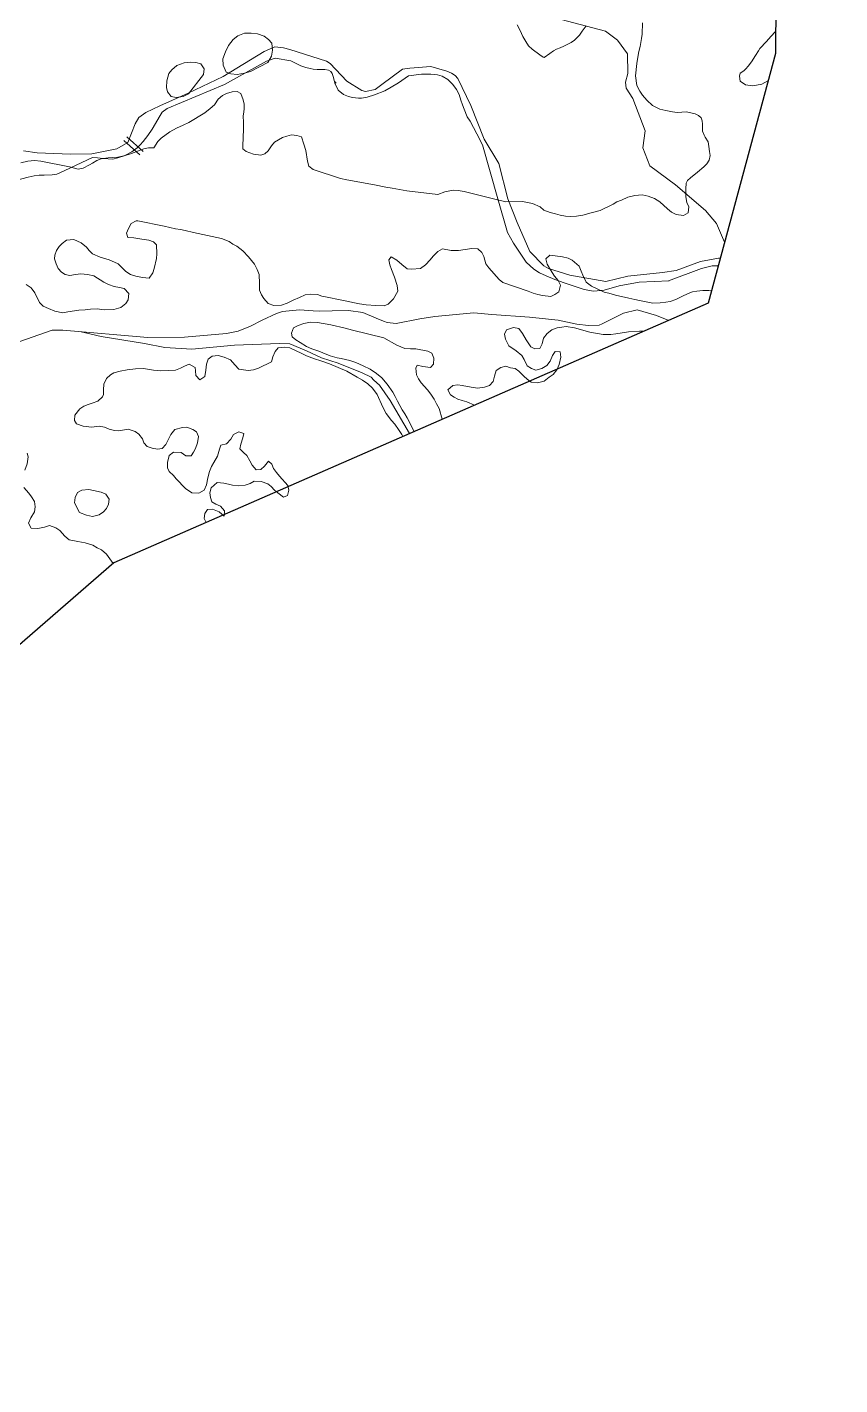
# Model space of a CAD drawing. Header units: metres. Extents: x 4652992 to 4879070, y 2074171 to 2309877.
# Drawn here: x 4654521.1 to 4654614.6, y 2308099.7 to 2308256 of the extents above; entities that cross this region are included whole.
import ezdxf

# ---------------------------------------------------------------- set-up
doc = ezdxf.new("R2010")
doc.units = ezdxf.units.M
doc.header["$MEASUREMENT"] = 0
doc.linetypes.add('DGN Style 3', pattern=[92.779933, 66.271381, -26.508552])
for name, color, linetype, lineweight in [('Level 2', 6, 'Continuous', 0), ('Level 20', 30, 'DGN Style 3', 0), ('Level 29', 30, 'Continuous', 0), ('Level 40', 1, 'Continuous', 0)]:
    doc.layers.add(name, color=color, linetype=linetype, lineweight=lineweight)
doc.layers.add('Limite', color=38, linetype='Continuous', lineweight=0, plot=False)

msp = doc.modelspace()

# ---------------------------------------------------------------- linework, layer by layer
at = {"layer": 'Level 2'}
msp.add_line((4654556.656076, 2308249.566018, 1338.03), (4654556.541768, 2308249.732301, 1338.026922), dxfattribs=at)
for points in [[(4654569.418202, 2308250.957303, 1338.108711), (4654567.560585, 2308251.511873, 1338.078711), (4654565.143309, 2308251.311036, 1338.081637), (4654564.291649, 2308251.183575, 1338.081637), (4654561.925897, 2308249.410529, 1338.027729), (4654561.156858, 2308248.83486, 1338.027729), (4654560.034851, 2308248.627361, 1337.969522), (4654559.620096, 2308248.745884, 1337.969522), (4654557.907091, 2308249.801031, 1337.702841), (4654555.983612, 2308251.833486, 1337.590211), (4654555.543576, 2308252.111189, 1337.590211), (4654552.187059, 2308253.194109, 1337.308372), (4654551.347841, 2308253.456284, 1337.308372), (4654550.594597, 2308253.654118, 1337.308372), (4654549.622591, 2308253.744409, 1337.308372), (4654548.372234, 2308253.234732, 1337.238007), (4654543.664489, 2308250.348819, 1337.092131), (4654539.618092, 2308248.410019, 1336.978405), (4654536.391462, 2308246.961591, 1336.931564), (4654534.750318, 2308246.189798, 1336.878711), (4654533.940295, 2308245.638183, 1336.878711), (4654533.548578, 2308244.882687, 1336.878711), (4654532.697215, 2308242.749159, 1336.858711), (4654531.424004, 2308242.019563, 1336.794751), (4654528.553181, 2308241.452105, 1336.723076), (4654526.078888, 2308241.411041, 1336.639783), (4654522.273514, 2308241.570165, 1336.416086), (4654520.669521, 2308241.778793, 1336.416086)], [(4654594.99417, 2308226.816178, 1339.168711), (4654591.53734, 2308226.662868, 1339.168711), (4654589.23861, 2308226.249132, 1339.168711), (4654587.517971, 2308225.751546, 1339.168711), (4654586.288486, 2308225.634717, 1339.168711), (4654585.222129, 2308225.821878, 1339.168711), (4654582.906529, 2308226.581096, 1338.928711), (4654581.828942, 2308226.955273, 1338.928711), (4654580.843923, 2308227.39449, 1338.928711), (4654580.058236, 2308227.722291, 1338.928711), (4654579.427041, 2308228.14819, 1338.888711), (4654578.548708, 2308228.9495, 1338.848711), (4654577.076237, 2308231.145919, 1338.748711), (4654576.404554, 2308232.372796, 1338.728711), (4654575.280375, 2308236.249597, 1338.508711), (4654573.525776, 2308242.475463, 1338.298711), (4654572.875648, 2308243.728553, 1338.198711), (4654572.077748, 2308245.182163, 1338.148711), (4654571.766542, 2308245.717302, 1338.148711), (4654571.397164, 2308246.572483, 1338.148711), (4654571.220811, 2308247.086783, 1338.128711), (4654571.014228, 2308247.638252, 1338.118711), (4654570.822853, 2308248.255743, 1338.108711), (4654570.535943, 2308248.862676, 1338.108711), (4654570.10637, 2308249.42286, 1338.108711), (4654569.505593, 2308249.980803, 1338.108711), (4654568.865949, 2308250.370023, 1338.088711), (4654568.350833, 2308250.525175, 1338.088711), (4654567.560529, 2308250.630847, 1338.088711), (4654566.505402, 2308250.630992, 1338.088711), (4654564.992279, 2308250.428004, 1338.068711), (4654563.837717, 2308249.626004, 1338.048711), (4654562.999312, 2308249.118694, 1338.028711), (4654562.261924, 2308248.713104, 1338.008711), (4654561.08787, 2308248.230654, 1337.978711), (4654560.222162, 2308247.975308, 1337.968711), (4654559.591047, 2308247.862658, 1337.948711), (4654559.233843, 2308247.861305, 1337.938711), (4654558.564234, 2308247.918359, 1337.778711), (4654558.071951, 2308248.037906, 1337.718711), (4654557.51117, 2308248.264267, 1337.718711), (4654556.898563, 2308248.770859, 1337.718711), (4654556.513977, 2308249.560018, 1337.688711), (4654556.350916, 2308250.233065, 1337.678711), (4654556.203104, 2308250.70286, 1337.638711), (4654556.066109, 2308250.916486, 1337.608711), (4654555.786451, 2308251.083364, 1337.588711), (4654555.368785, 2308251.15635, 1337.548711), (4654554.947328, 2308251.145512, 1337.518711), (4654554.484862, 2308251.158738, 1337.508711), (4654554.01098, 2308251.189765, 1337.488711), (4654553.68378, 2308251.251303, 1337.448711), (4654553.184099, 2308251.372416, 1337.398711), (4654552.605142, 2308251.587236, 1337.358711), (4654552.136516, 2308251.809484, 1337.318711), (4654551.437277, 2308252.142074, 1337.298711), (4654549.653956, 2308252.450163, 1337.268711), (4654548.635446, 2308252.104054, 1337.268711), (4654543.803856, 2308249.418179, 1337.088711), (4654537.206336, 2308246.644353, 1336.908711), (4654536.653259, 2308246.230538, 1336.878711), (4654536.414049, 2308245.865713, 1336.878711), (4654535.489355, 2308244.276517, 1336.858711), (4654535.010935, 2308243.546866, 1336.858711), (4654534.466984, 2308242.869547, 1336.858711), (4654534.112374, 2308242.475286, 1336.858711), (4654533.747399, 2308242.137071, 1336.858711), (4654533.166007, 2308241.667701, 1336.858711), (4654532.34788, 2308241.248421, 1336.808711), (4654532.077348, 2308241.151796, 1336.808711), (4654531.545147, 2308241.064376, 1336.788711), (4654530.945726, 2308241.021953, 1336.758711), (4654530.425354, 2308240.985884, 1336.748711), (4654529.637831, 2308240.867862, 1336.728711), (4654529.141156, 2308240.665219, 1336.728711), (4654528.615116, 2308240.368777, 1336.718711), (4654528.286265, 2308240.153705, 1336.708711), (4654527.548239, 2308239.779023, 1336.688711), (4654526.959183, 2308239.680554, 1336.678711), (4654525.983703, 2308239.925419, 1336.668711), (4654522.658641, 2308240.613574, 1336.418711), (4654521.946973, 2308240.656448, 1336.388711), (4654521.193472, 2308240.585079, 1336.348711), (4654520.38905, 2308240.393699, 1336.338711)], [(4654600.876304, 2308229.442299, 1339.318711), (4654600.663138, 2308229.415133, 1339.318711), (4654598.608328, 2308229.040256, 1339.318711), (4654595.798614, 2308228.008069, 1339.239953), (4654594.217463, 2308227.755567, 1339.168711), (4654590.22589, 2308227.361156, 1339.168711), (4654587.708087, 2308226.729471, 1339.168711), (4654583.54823, 2308227.471391, 1339.001363), (4654581.120562, 2308228.238314, 1338.928711), (4654580.57129, 2308228.546821, 1338.928711), (4654578.960614, 2308230.202992, 1338.83961), (4654577.493052, 2308233.532861, 1338.741507), (4654576.433235, 2308236.255785, 1338.54288), (4654575.386841, 2308240.342301, 1338.39945), (4654573.692714, 2308243.120087, 1338.295676), (4654572.184241, 2308247.016336, 1338.148711), (4654570.679769, 2308250.105814, 1338.108711), (4654570.356199, 2308250.451173, 1338.108711), (4654569.949132, 2308250.737283, 1338.108711), (4654569.418202, 2308250.957303, 1338.108711)], [(4654600.636562, 2308228.554235, 1339.318711), (4654599.939347, 2308228.546488, 1339.318711), (4654598.701309, 2308228.223884, 1339.318711), (4654594.921573, 2308226.812958, 1339.168711)]]:
    msp.add_polyline3d(points, dxfattribs=at)
at = {"layer": 'Level 20', "linetype": 'Continuous'}
for points in [[(4654601.367075, 2308231.260235, 1340.262709), (4654600.436856, 2308233.400643, 1341.183158), (4654599.189466, 2308234.898488, 1342.623158), (4654595.721335, 2308237.853397, 1342.983158), (4654592.76636, 2308240.05193, 1343.863158), (4654591.962243, 2308242.134591, 1344.503158), (4654592.246592, 2308244.079441, 1344.903158), (4654590.818932, 2308247.805543, 1344.623158), (4654590.065842, 2308249.013701, 1344.103158), (4654589.968211, 2308249.682141, 1344.063158), (4654590.230911, 2308250.706175, 1344.423158), (4654590.212358, 2308252.961901, 1344.903158), (4654589.044302, 2308254.535497, 1344.863158), (4654587.660709, 2308255.568623, 1344.743158), (4654578.180481, 2308258.068457, 1344.863158)], [(4654519.506843, 2308219.54483, 1344.377201), (4654523.978958, 2308221.14519, 1344.437201), (4654525.193545, 2308221.132726, 1344.417201), (4654535.004359, 2308220.282092, 1344.897201), (4654539.202193, 2308220.310615, 1344.917201), (4654544.046843, 2308220.751029, 1344.837201), (4654545.388566, 2308221.031597, 1344.817201), (4654546.795309, 2308221.603065, 1344.757201), (4654548.136513, 2308222.29497, 1344.717201), (4654549.812764, 2308223.03806, 1344.677201), (4654550.50065, 2308223.288983, 1344.637201), (4654552.440768, 2308223.489042, 1344.597201), (4654554.03147, 2308223.366794, 1344.577201), (4654554.757348, 2308223.305091, 1344.397201), (4654556.203968, 2308223.365537, 1344.097201), (4654558.087107, 2308223.379614, 1343.937201), (4654559.735134, 2308223.169123, 1343.477201), (4654561.267663, 2308222.51084, 1343.097201), (4654562.132833, 2308222.17607, 1343.137201), (4654562.543344, 2308222.013341, 1343.157201), (4654563.58151, 2308221.901007, 1343.077201), (4654566.317317, 2308222.420638, 1343.017201), (4654568.028481, 2308222.699444, 1342.637201), (4654572.50369, 2308223.14162, 1342.397201), (4654574.571809, 2308222.949147, 1342.217201), (4654578.936828, 2308222.622566, 1342.157201), (4654582.216455, 2308222.265972, 1342.037201), (4654584.371504, 2308221.841937, 1341.837201), (4654585.703991, 2308221.667532, 1341.757201), (4654586.931582, 2308221.713248, 1341.637201), (4654587.286134, 2308221.851703, 1341.577201), (4654589.731719, 2308223.072229, 1341.117201), (4654591.315228, 2308223.469342, 1341.077201), (4654593.53924, 2308222.802302, 1341.057201), (4654594.951098, 2308222.257275, 1341.198373)], [(4654551.335209, 2308219.575188, 1345.154182), (4654550.132656, 2308219.595994, 1345), (4654544.95272, 2308219.403999, 1344.88), (4654540.064914, 2308218.953586, 1344.78), (4654536.944605, 2308219.143627, 1344.82), (4654534.60233, 2308219.593003, 1344.86), (4654529.618891, 2308220.388445, 1344.78), (4654527.307333, 2308220.949453, 1344.520619)], [(4654551.335209, 2308219.575188, 1345.154182), (4654553.266086, 2308218.764595, 1345.954182), (4654554.969231, 2308217.964154, 1346.094182), (4654556.912326, 2308217.340853, 1345.854182), (4654559.676453, 2308216.217457, 1345.594182), (4654560.708249, 2308215.733579, 1345.554182), (4654560.991914, 2308215.377582, 1345.447944)], [(4654565.126928, 2308209.226481, 1346.110129), (4654562.874611, 2308213.044609, 1345.949218), (4654561.646713, 2308214.817137, 1345.689218), (4654560.991914, 2308215.377582, 1345.447944)]]:
    msp.add_polyline3d(points, dxfattribs=at)
at = {"layer": 'Level 29'}
for p, q in [((4654532.21532, 2308242.965627, 1337.096999), (4654534.082098, 2308241.329464, 1337.356999)), ((4654534.444412, 2308241.692203, 1337.356999), (4654532.561343, 2308243.393486, 1337.096999))]:
    msp.add_line(p, q, dxfattribs=at)
at = {"layer": 'Level 40', "color": 3}
for points in [[(4654519.621037, 2308238.348456, 1339.700038), (4654521.20638, 2308238.754075, 1339.760038), (4654521.893399, 2308238.902051, 1339.760038), (4654522.501226, 2308238.97416, 1339.820038), (4654523.044732, 2308238.967258, 1339.940038), (4654523.989594, 2308239.01439, 1340.200038), (4654524.504905, 2308239.090631, 1340.300038), (4654525.45751, 2308239.522026, 1340.440038), (4654528.620694, 2308240.9986, 1340.660038), (4654529.2121, 2308240.997003, 1340.780038), (4654529.846573, 2308240.909116, 1340.900038), (4654530.983221, 2308240.838504, 1341.060038), (4654531.529825, 2308240.985307, 1341.080038), (4654533.101844, 2308241.470924, 1341.240038), (4654533.920789, 2308241.791665, 1341.260038), (4654534.543301, 2308241.999592, 1341.260038), (4654535.071748, 2308242.134799, 1341.260038), (4654535.666439, 2308242.147942, 1341.260038), (4654536.152808, 2308242.863182, 1341.260038), (4654536.530614, 2308243.230918, 1341.260038), (4654537.537313, 2308243.975028, 1341.260038), (4654538.301603, 2308244.399945, 1341.260038), (4654539.061059, 2308244.733268, 1341.120038), (4654539.709844, 2308245.059127, 1341.160038), (4654541.563497, 2308246.179798, 1341.220038), (4654542.185635, 2308246.665653, 1341.200038), (4654542.650938, 2308247.076627, 1341.140038), (4654543.079554, 2308247.742337, 1341.080038), (4654543.59604, 2308248.173358, 1341.060038), (4654544.066549, 2308248.397999, 1341.060038), (4654544.697365, 2308248.573298, 1341.160038), (4654545.265595, 2308248.607474, 1341.340038), (4654545.697068, 2308248.377291, 1342.020038), (4654545.975549, 2308247.670078, 1342.180038), (4654546.063792, 2308247.157461, 1342.180038), (4654546.095832, 2308246.672168, 1342.320038), (4654546.03362, 2308246.253117, 1342.620038), (4654545.968124, 2308245.819326, 1343.040038), (4654546.015409, 2308245.052959, 1343.260038), (4654545.990257, 2308244.101246, 1343.320038), (4654545.984436, 2308243.515909, 1343.540038), (4654545.953703, 2308243.028456, 1343.760038), (4654545.916216, 2308242.650484, 1344.100038), (4654545.918699, 2308242.032518, 1344.480038), (4654546.297439, 2308241.705436, 1344.480038), (4654547.163481, 2308241.398775, 1344.460038), (4654547.994574, 2308241.284738, 1344.180038), (4654548.466818, 2308241.447268, 1344.140038), (4654548.856212, 2308241.797117, 1344.000038), (4654549.217224, 2308242.369074, 1343.820038), (4654549.560266, 2308242.790471, 1343.780038), (4654550.484676, 2308243.30501, 1343.680038), (4654550.989948, 2308243.47599, 1343.660038), (4654551.533268, 2308243.608051, 1343.620038), (4654552.144565, 2308243.555938, 1343.560038), (4654552.666818, 2308243.383734, 1343.520038), (4654552.966926, 2308242.563894, 1343.520038), (4654553.190939, 2308241.821893, 1343.520038), (4654553.384219, 2308240.59244, 1343.520038), (4654553.507226, 2308240.026163, 1343.540038), (4654554.031401, 2308239.652884, 1343.540038), (4654557.17979, 2308238.616516, 1343.540038), (4654557.916818, 2308238.429758, 1343.540038), (4654561.092656, 2308237.866102, 1343.540038), (4654562.401385, 2308237.589297, 1343.540038), (4654563.12509, 2308237.482538, 1343.540038), (4654564.785726, 2308237.177611, 1343.440038), (4654568.37934, 2308236.741697, 1343.280038), (4654569.186696, 2308237.080324, 1343.240038), (4654570.142959, 2308237.248534, 1343.240038), (4654570.731081, 2308237.232194, 1343.220038), (4654571.403602, 2308237.105388, 1343.200038), (4654574.76156, 2308236.2408, 1343.200038), (4654576.185981, 2308235.92409, 1343.200038), (4654578.118771, 2308235.932066, 1343.280038), (4654579.282065, 2308235.701458, 1343.340038), (4654580.131688, 2308235.32109, 1343.580038), (4654580.563347, 2308234.951943, 1343.740038), (4654581.310414, 2308234.670445, 1344.480038), (4654581.931751, 2308234.523593, 1344.780038), (4654582.460572, 2308234.380872, 1344.800038), (4654583.058733, 2308234.269793, 1344.700038), (4654583.637003, 2308234.20923, 1344.940038), (4654584.334061, 2308234.262466, 1345.180038), (4654585.074, 2308234.368377, 1345.400038), (4654586.035095, 2308234.62818, 1346.300038), (4654587.065531, 2308234.919625, 1346.320038), (4654588.538093, 2308235.657819, 1346.320038), (4654588.970554, 2308235.921379, 1346.320038), (4654589.497266, 2308236.118697, 1346.360038), (4654590.260007, 2308236.466761, 1346.280038), (4654591.060982, 2308236.636943, 1346.240038), (4654591.890153, 2308236.72398, 1346.200038), (4654592.589133, 2308236.576142, 1346.160038), (4654593.324612, 2308236.312531, 1346.100038), (4654593.934735, 2308235.905638, 1346.040038), (4654594.796505, 2308235.090492, 1346.020038), (4654595.261193, 2308234.729795, 1345.960038), (4654595.819944, 2308234.44182, 1345.920038), (4654596.636165, 2308234.330928, 1346.020038), (4654597.204022, 2308234.643032, 1346.140038), (4654597.250988, 2308235.343155, 1346.640038), (4654597.033917, 2308235.836712, 1346.780038), (4654596.900871, 2308236.497728, 1347.060038), (4654596.931043, 2308237.402072, 1347.320038), (4654596.964873, 2308238.04323, 1347.720038), (4654597.111483, 2308238.351813, 1348.240038), (4654597.449693, 2308238.681616, 1348.460038), (4654598.263244, 2308239.327654, 1348.460038), (4654598.992584, 2308239.945196, 1348.760038), (4654599.334078, 2308240.28974, 1348.940038), (4654599.596193, 2308240.697382, 1349.100038), (4654599.720989, 2308241.257555, 1349.420038), (4654599.652638, 2308241.719657, 1349.640038), (4654599.559375, 2308242.279643, 1349.860038), (4654599.474416, 2308242.807001, 1349.960038), (4654599.144938, 2308243.355204, 1350.180038), (4654599.009168, 2308243.584589, 1350.640038), (4654598.848301, 2308244.050822, 1350.740038), (4654598.843896, 2308244.869862, 1351.080038), (4654598.815327, 2308245.230933, 1351.520038), (4654598.676087, 2308245.58454, 1351.960038), (4654598.391598, 2308245.845379, 1352.460038), (4654597.983301, 2308246.039789, 1352.980038), (4654597.484224, 2308246.176219, 1353.180038), (4654596.996734, 2308246.294762, 1353.200038), (4654596.47312, 2308246.251149, 1353.300038), (4654595.904889, 2308246.216973, 1353.520038), (4654595.400979, 2308246.261809, 1353.560038), (4654594.612767, 2308246.428521, 1353.620038), (4654593.931942, 2308246.587955, 1353.620038), (4654593.088889, 2308246.997807, 1353.620038), (4654592.417356, 2308247.618356, 1353.620038), (4654591.942443, 2308248.212756, 1353.620038), (4654591.637876, 2308248.663074, 1353.620038), (4654591.268615, 2308249.312308, 1353.900038), (4654591.123421, 2308250.408103, 1354.080038), (4654591.260233, 2308251.861024, 1354.260038), (4654591.388127, 2308252.574903, 1354.340038), (4654591.514473, 2308253.211929, 1354.560038), (4654591.645838, 2308253.801585, 1354.920038), (4654591.747645, 2308254.258569, 1355.320038), (4654591.831297, 2308254.703957, 1355.640038), (4654591.886754, 2308255.232488, 1355.660038), (4654591.921385, 2308256.506353, 1355.660038)], [(4654585.429613, 2308256.166003, 1356.280038), (4654584.966233, 2308255.553954, 1356.280038), (4654584.67611, 2308255.090492, 1356.240038), (4654584.118479, 2308254.544686, 1356.000038), (4654583.712478, 2308254.260093, 1355.760038), (4654582.885416, 2308253.833017, 1355.380038), (4654582.454504, 2308253.646309, 1355.200038), (4654582.026876, 2308253.474342, 1354.740038), (4654581.691763, 2308253.298244, 1354.200038), (4654581.279194, 2308252.984169, 1353.680038), (4654580.615723, 2308252.522492, 1353.660038), (4654580.500032, 2308252.562397, 1353.160038), (4654580.129596, 2308252.856851, 1352.920038), (4654579.213544, 2308253.498246, 1352.760038), (4654578.818197, 2308253.890585, 1352.580038), (4654578.490454, 2308254.376677, 1352.200038), (4654578.152673, 2308254.957509, 1352.080038), (4654577.849467, 2308255.623643, 1352.020038), (4654577.519803, 2308256.31081, 1351.920038)], [(4654546.826643, 2308250.902906, 1340.900836), (4654546.119588, 2308250.715279, 1340.880836), (4654545.271819, 2308250.58813, 1340.880836), (4654544.559138, 2308250.647071, 1340.900836), (4654544.004356, 2308250.856601, 1340.920836), (4654543.65658, 2308251.635725, 1340.920836), (4654543.639705, 2308252.375432, 1340.920836), (4654543.947585, 2308253.184374, 1340.900836), (4654544.286347, 2308253.925431, 1340.840836), (4654544.810036, 2308254.596645, 1340.800836), (4654545.360754, 2308255.047428, 1340.760836), (4654546.102545, 2308255.319714, 1340.700836), (4654546.897508, 2308255.350696, 1340.640836), (4654547.629666, 2308255.241621, 1340.600836), (4654548.394112, 2308255.003017, 1340.560836), (4654548.872757, 2308254.59491, 1340.580836), (4654549.271047, 2308254.173151, 1340.600836), (4654549.34828, 2308253.359316, 1340.680836), (4654549.209704, 2308252.683209, 1340.720836), (4654548.79392, 2308251.94313, 1340.780836), (4654546.826643, 2308250.902906, 1340.900836)], [(4654607.248288, 2308255.531754, 1359.814308), (4654606.700291, 2308254.970435, 1359.480038), (4654606.210451, 2308254.379418, 1359.340038), (4654605.45329, 2308253.567093, 1359.280038), (4654605.283504, 2308253.294284, 1358.460038), (4654604.9505, 2308252.778147, 1358.100038), (4654604.460847, 2308252.048167, 1357.940038), (4654604.079944, 2308251.526725, 1357.740038), (4654603.825946, 2308251.225419, 1357.400038), (4654603.60324, 2308250.994674, 1356.940038), (4654603.170779, 2308250.731114, 1356.940038), (4654603.077089, 2308250.380465, 1356.400038), (4654603.155479, 2308249.823624, 1356.320038), (4654603.77719, 2308249.398845, 1356.300038), (4654604.638026, 2308249.278517, 1356.200038), (4654605.660345, 2308249.463627, 1356.140038), (4654606.348726, 2308249.827418, 1356.160038), (4654606.386519, 2308249.85348, 1356.161559)], [(4654539.679796, 2308248.352671, 1341.520836), (4654539.063981, 2308248.023029, 1341.560836), (4654538.270424, 2308247.930405, 1341.600836), (4654537.662836, 2308248.043767, 1341.680836), (4654537.243662, 2308248.577302, 1341.680836), (4654537.143985, 2308249.08917, 1341.680836), (4654537.174656, 2308249.834141, 1341.680836), (4654537.412179, 2308250.673323, 1341.640836), (4654537.743234, 2308251.10929, 1341.640836), (4654538.318689, 2308251.600842, 1341.640836), (4654539.18031, 2308251.924426, 1341.620836), (4654539.941058, 2308252.008664, 1341.620836), (4654540.52917, 2308251.945436, 1341.560836), (4654541.097283, 2308251.794427, 1341.540836), (4654541.480315, 2308251.237876, 1341.520836), (4654541.407356, 2308250.578542, 1341.500836), (4654539.679796, 2308248.352671, 1341.520836)], [(4654599.854274, 2308225.656451, 1343.309069), (4654599.564243, 2308225.718519, 1343.416783), (4654598.855623, 2308225.715797, 1343.576783), (4654598.19254, 2308225.641581, 1343.736783), (4654597.676327, 2308225.535934, 1343.816783), (4654597.176279, 2308225.365079, 1343.896783), (4654596.453756, 2308225.025716, 1343.936783), (4654595.760607, 2308224.680067, 1344.016783), (4654595.12325, 2308224.445975, 1344.136783), (4654594.607037, 2308224.340328, 1344.296783), (4654593.950559, 2308224.295572, 1344.496783), (4654593.10463, 2308224.229612, 1344.616783), (4654591.577191, 2308224.556493, 1344.816783), (4654591.048462, 2308224.669643, 1344.936783), (4654590.343491, 2308224.820511, 1345.056783), (4654588.816052, 2308225.147391, 1345.216783), (4654588.036168, 2308225.376039, 1345.216783), (4654587.507439, 2308225.48919, 1345.216783), (4654586.06586, 2308226.19906, 1345.216783), (4654585.462912, 2308226.66771, 1345.216783), (4654585.056714, 2308227.464745, 1345.176783), (4654584.884813, 2308227.933771, 1345.136783), (4654584.644605, 2308228.510038, 1344.856783), (4654583.839689, 2308229.176281, 1344.736783), (4654583.373357, 2308229.43045, 1344.656783), (4654582.727133, 2308229.568745, 1344.656783), (4654581.862083, 2308229.692122, 1344.656783), (4654581.268002, 2308229.788384, 1344.576783), (4654580.796634, 2308229.333524, 1344.176783), (4654580.971491, 2308228.740369, 1344.176783), (4654581.345359, 2308228.07375, 1344.176783), (4654581.800744, 2308227.358811, 1344.216783), (4654582.207636, 2308226.839496, 1344.256783), (4654582.490427, 2308226.315864, 1344.256783), (4654582.289335, 2308225.55617, 1344.256783), (4654581.821616, 2308225.2549, 1344.256783), (4654581.367106, 2308225.012552, 1344.296783), (4654580.40733, 2308225.125326, 1344.416783), (4654579.878602, 2308225.238477, 1344.416783), (4654579.327104, 2308225.387375, 1344.456783), (4654578.766045, 2308225.630941, 1344.456783), (4654575.84917, 2308226.625658, 1344.456783), (4654575.432026, 2308226.961923, 1344.456783), (4654574.259846, 2308228.324246, 1344.456783), (4654573.898494, 2308228.772068, 1344.456783), (4654573.652374, 2308229.596593, 1344.376783), (4654573.421726, 2308230.078192, 1344.256783), (4654572.995021, 2308230.509125, 1344.096783), (4654572.293005, 2308230.535863, 1344.096783), (4654570.734805, 2308230.313591, 1344.016783), (4654569.902085, 2308230.306553, 1343.936783), (4654568.926144, 2308230.484535, 1343.856783), (4654568.370304, 2308230.202124, 1343.696783), (4654567.843144, 2308229.635707, 1343.776783), (4654567.502481, 2308229.214624, 1343.776783), (4654566.945947, 2308228.654493, 1343.776783), (4654566.386458, 2308228.218491, 1343.816783), (4654565.357681, 2308228.160787, 1343.856783), (4654564.845117, 2308228.208731, 1343.856783), (4654564.212795, 2308228.683667, 1343.936783), (4654563.645826, 2308229.175492, 1343.936783), (4654562.993691, 2308229.562045, 1343.896783), (4654562.731589, 2308229.216772, 1344.296783), (4654562.854302, 2308228.66565, 1344.376783), (4654563.035763, 2308228.101955, 1344.376783), (4654563.399378, 2308227.252285, 1344.456783), (4654563.700596, 2308226.261597, 1344.456783), (4654563.774122, 2308225.628379, 1344.456783), (4654563.269038, 2308224.748496, 1344.856783), (4654562.640547, 2308224.142016, 1344.896783), (4654562.192642, 2308223.929128, 1345.016783), (4654561.219657, 2308223.982981, 1345.176783), (4654560.129177, 2308224.061979, 1345.176783), (4654559.352249, 2308224.166498, 1345.216783), (4654558.794146, 2308224.285934, 1345.496783), (4654557.912931, 2308224.474519, 1345.656783), (4654557.142608, 2308224.608498, 1345.696783), (4654555.644543, 2308224.929092, 1345.896783), (4654555.027692, 2308225.061102, 1345.896783), (4654554.512173, 2308225.233174, 1345.896783), (4654553.663288, 2308225.291343, 1345.896783), (4654553.088327, 2308225.198269, 1345.896783), (4654552.437761, 2308224.905255, 1346.176783), (4654551.721842, 2308224.595353, 1346.296783), (4654551.028693, 2308224.249703, 1346.416783), (4654550.391336, 2308224.015611, 1346.776783), (4654549.493263, 2308223.991684, 1346.856783), (4654548.860248, 2308224.188901, 1346.936783), (4654548.342466, 2308224.762822, 1346.936783), (4654548.069235, 2308225.191785, 1346.936783), (4654547.851796, 2308225.732305, 1346.936783), (4654547.840667, 2308226.506541, 1346.936783), (4654547.794252, 2308227.535322, 1346.856783), (4654547.583418, 2308228.105303, 1346.776783), (4654547.261692, 2308228.729889, 1346.736783), (4654546.929714, 2308229.171425, 1346.736783), (4654546.59113, 2308229.5835, 1346.696783), (4654545.910314, 2308230.254059, 1346.616783), (4654545.232454, 2308230.800489, 1346.536783), (4654544.795496, 2308231.048371, 1346.456783), (4654544.365142, 2308231.325714, 1346.416783), (4654543.458203, 2308231.674175, 1346.296783), (4654540.233687, 2308232.395113, 1345.856783), (4654539.293725, 2308232.59627, 1345.736783), (4654538.735622, 2308232.715707, 1345.576783), (4654538.170915, 2308232.805683, 1345.216783), (4654536.855698, 2308233.118021, 1345.216783), (4654533.852963, 2308233.729748, 1345.216783), (4654533.634138, 2308233.71483, 1344.736783), (4654533.071693, 2308233.402958, 1344.696783), (4654532.763359, 2308232.851459, 1344.616783), (4654532.549751, 2308232.310563, 1344.576783), (4654532.685673, 2308231.818362, 1344.536783), (4654533.381085, 2308231.762163, 1344.576783), (4654534.304882, 2308231.626213, 1344.616783), (4654535.10458, 2308231.485948, 1344.736783), (4654535.649473, 2308231.30759, 1344.816783), (4654536.001266, 2308230.954436, 1344.856783), (4654536.04768, 2308229.925656, 1345.016783), (4654535.987546, 2308229.382789, 1345.056783), (4654535.729968, 2308228.233819, 1345.136783), (4654535.558943, 2308227.745558, 1345.176783), (4654535.142674, 2308227.124536, 1345.176783), (4654534.388515, 2308227.193308, 1345.096783), (4654533.595422, 2308227.363034, 1344.976783), (4654532.985176, 2308227.524504, 1344.936783), (4654532.450536, 2308227.885913, 1344.816783), (4654531.92615, 2308228.430373, 1344.496783), (4654531.574357, 2308228.783526, 1344.176783), (4654531.153564, 2308228.966201, 1343.936783), (4654530.533758, 2308229.22234, 1343.696783), (4654529.900743, 2308229.419557, 1343.336783), (4654529.496114, 2308229.537024, 1343.016783), (4654528.631757, 2308229.93812, 1342.976783), (4654528.250591, 2308230.297559, 1342.736783), (4654527.934777, 2308230.673887, 1342.496783), (4654527.30906, 2308231.178284, 1342.456783), (4654526.474077, 2308231.573094, 1342.376783), (4654525.628147, 2308231.507134, 1342.456783), (4654525.140615, 2308231.117482, 1342.616783), (4654524.783787, 2308230.761606, 1342.776783), (4654524.495266, 2308230.29849, 1342.936783), (4654524.288263, 2308229.787055, 1343.416783), (4654524.254547, 2308229.362032, 1343.776783), (4654524.429403, 2308228.768876, 1344.136783), (4654524.676216, 2308228.22207, 1344.336783), (4654525.044174, 2308227.803709, 1344.416783), (4654525.481132, 2308227.555827, 1344.416783), (4654526.009861, 2308227.442676, 1344.096783), (4654526.650173, 2308227.552639, 1344.096783), (4654527.277277, 2308227.603681, 1344.216783), (4654528.06081, 2308227.528623, 1344.336783), (4654528.765782, 2308227.377755, 1344.416783), (4654529.929788, 2308226.665539, 1344.936783), (4654530.454868, 2308226.398798, 1345.096783), (4654531.110652, 2308226.165834, 1345.096783), (4654531.727502, 2308226.033825, 1345.096783), (4654532.285605, 2308225.914388, 1345.056783), (4654532.803387, 2308225.340467, 1345.056783), (4654532.732999, 2308224.61455, 1345.216783), (4654532.457688, 2308224.210355, 1345.336783), (4654531.891594, 2308223.744893, 1345.456783), (4654531.071389, 2308223.519057, 1345.576783), (4654529.954491, 2308223.480212, 1345.656783), (4654529.148188, 2308223.591016, 1345.736783), (4654528.396985, 2308223.535659, 1345.856783), (4654527.769881, 2308223.484617, 1346.016783), (4654527.054656, 2308223.452434, 1346.096783), (4654525.77403, 2308223.232508, 1346.176783), (4654525.19907, 2308223.139433, 1346.416783), (4654524.288481, 2308223.334304, 1346.696783), (4654523.55118, 2308223.615587, 1346.776783), (4654522.937979, 2308223.901187, 1346.816783), (4654522.540648, 2308224.325834, 1346.856783), (4654521.988274, 2308225.432018, 1346.856783), (4654521.565218, 2308226.016541, 1346.776783), (4654520.971831, 2308226.390523, 1346.696783)], [(4654565.645722, 2308209.453153, 1348.407541), (4654564.83085, 2308211.040771, 1348.260038), (4654564.587299, 2308211.495258, 1348.240038), (4654564.271713, 2308211.964943, 1348.180038), (4654563.743243, 2308212.957295, 1348.100038), (4654563.455073, 2308213.480916, 1348.020038), (4654563.178057, 2308213.987253, 1347.980038), (4654562.54038, 2308214.898135, 1347.920038), (4654561.921303, 2308215.625933, 1347.880038), (4654561.31107, 2308216.127917, 1347.840038), (4654560.56467, 2308216.628767, 1347.780038), (4654559.766689, 2308217.035988, 1347.660038), (4654558.918983, 2308217.42384, 1347.460038), (4654558.243705, 2308217.640947, 1347.460038), (4654557.249617, 2308217.850661, 1347.440038), (4654556.774184, 2308217.950959, 1347.300038), (4654555.980397, 2308218.178137, 1347.100038), (4654555.137341, 2308218.520218, 1347.020038), (4654554.667014, 2308218.709018, 1346.940038), (4654553.865325, 2308218.967723, 1346.700038), (4654553.263937, 2308219.243891, 1346.520038), (4654552.536593, 2308219.695931, 1346.200038), (4654552.020249, 2308220.013879, 1346.040038), (4654551.614512, 2308220.353282, 1346.040038), (4654551.518284, 2308220.791621, 1345.660038), (4654551.758981, 2308221.38283, 1345.740038), (4654552.293411, 2308221.673194, 1345.800038), (4654552.947749, 2308221.893473, 1345.820038), (4654553.725245, 2308222.05791, 1345.860038), (4654554.503683, 2308222.028059, 1345.900038), (4654556.066151, 2308221.728299, 1345.940038), (4654557.719712, 2308221.364533, 1345.820038), (4654558.545565, 2308221.14552, 1345.700038), (4654562.15803, 2308220.234131, 1345.580038), (4654563.657793, 2308219.395193, 1345.600038), (4654564.555225, 2308219.02671, 1345.520038), (4654565.208649, 2308218.978443, 1345.280038), (4654565.82861, 2308218.982025, 1345.100038), (4654567.235852, 2308218.729941, 1345.100038), (4654567.689917, 2308218.469922, 1345.120038), (4654567.910703, 2308217.915727, 1345.220038), (4654567.855443, 2308217.210748, 1345.320038), (4654567.509703, 2308216.820858, 1345.420038), (4654566.649929, 2308216.957447, 1345.480038), (4654565.990456, 2308217.1115, 1345.580038), (4654565.830609, 2308216.742113, 1346.000038), (4654565.898509, 2308215.981292, 1346.300038), (4654566.138807, 2308215.512561, 1346.380038), (4654566.472053, 2308215.054081, 1346.500038), (4654567.171068, 2308214.279559, 1346.660038), (4654567.580999, 2308213.760111, 1346.740038), (4654567.931448, 2308213.178562, 1346.880038), (4654568.234026, 2308212.651903, 1346.940038), (4654568.515692, 2308212.099794, 1346.740038), (4654568.884329, 2308210.868167, 1346.722473)], [(4654572.597844, 2308212.490678, 1345.712336), (4654571.721123, 2308212.884292, 1345.520038), (4654571.18756, 2308213.027391, 1345.520038), (4654570.657333, 2308213.184952, 1345.120038), (4654570.249327, 2308213.407682, 1344.900038), (4654569.836726, 2308213.676884, 1344.700038), (4654569.541314, 2308214.254986, 1344.540038), (4654570.083567, 2308214.747053, 1344.540038), (4654570.685101, 2308214.832256, 1344.540038), (4654571.19154, 2308214.770723, 1344.540038), (4654572.202339, 2308214.572262, 1344.620038), (4654572.927791, 2308214.464442, 1344.740038), (4654573.750417, 2308214.578752, 1344.760038), (4654574.328163, 2308214.759983, 1344.780038), (4654574.722329, 2308215.207513, 1344.780038), (4654574.912902, 2308215.834572, 1344.680038), (4654575.092209, 2308216.479179, 1344.500038), (4654575.633643, 2308216.834918, 1344.460038), (4654576.186781, 2308216.975849, 1344.460038), (4654576.742874, 2308216.797655, 1344.520038), (4654577.257242, 2308216.704113, 1344.540038), (4654577.681108, 2308216.417364, 1344.560038), (4654578.281882, 2308215.835392, 1344.740038), (4654578.641931, 2308215.47113, 1345.040038), (4654579.106264, 2308215.160662, 1345.240038), (4654579.831716, 2308215.052841, 1345.260038), (4654580.59468, 2308215.240428, 1345.240038), (4654581.198672, 2308215.734612, 1345.200038), (4654581.661688, 2308216.015924, 1345.160038), (4654582.061268, 2308216.553311, 1345.000038), (4654582.342782, 2308217.176317, 1344.860038), (4654582.524986, 2308218.032645, 1344.740038), (4654582.447329, 2308218.625393, 1344.640038), (4654581.86455, 2308218.687893, 1344.580038), (4654581.57259, 2308218.218762, 1344.580038), (4654581.299006, 2308217.563747, 1344.600038), (4654580.920699, 2308217.052198, 1344.600038), (4654580.335462, 2308216.705717, 1344.600038), (4654579.670111, 2308216.543001, 1344.580038), (4654579.172421, 2308216.708852, 1344.560038), (4654578.649685, 2308217.031663, 1344.560038), (4654578.307953, 2308217.740889, 1344.540038), (4654578.05093, 2308218.219877, 1344.500038), (4654577.396346, 2308218.767721, 1344.500038), (4654576.534014, 2308219.344305, 1344.500038), (4654576.143885, 2308220.109259, 1344.280038), (4654576.027019, 2308220.664793, 1344.180038), (4654576.263911, 2308221.160729, 1344.160038), (4654577.090692, 2308221.425828, 1344.200038), (4654577.678064, 2308221.316857, 1344.200038), (4654578.132829, 2308220.765743, 1344.220038), (4654578.522958, 2308220.000789, 1344.260038), (4654579.088297, 2308219.198806, 1344.320038), (4654579.554707, 2308218.963732, 1344.320038), (4654580.120369, 2308219.026183, 1344.320038), (4654580.378533, 2308219.547957, 1344.280038), (4654580.54324, 2308220.195649, 1344.280038), (4654580.964091, 2308220.758873, 1344.300038), (4654581.489666, 2308221.178631, 1344.300038), (4654582.124557, 2308221.408451, 1344.280038), (4654582.649752, 2308221.494622, 1344.280038), (4654583.150338, 2308221.540492, 1344.280038), (4654584.083539, 2308221.403932, 1344.260038), (4654585.867368, 2308220.905596, 1344.260038), (4654587.413807, 2308220.639431, 1344.260038), (4654588.268152, 2308220.625704, 1344.260038), (4654588.85175, 2308220.699531, 1344.220038), (4654590.318455, 2308220.950719, 1344.160038), (4654591.592451, 2308221.030301, 1344.080038), (4654592.145625, 2308221.031506, 1344.051719)], [(4654541.701037, 2308198.991227, 1353.213835), (4654541.478493, 2308199.439773, 1353.160038), (4654541.536549, 2308200.024723, 1353.140038), (4654541.863232, 2308200.463423, 1353.160038), (4654542.45298, 2308200.533099, 1353.280038), (4654543.195187, 2308200.212293, 1353.460038), (4654543.773353, 2308199.702144, 1353.660038), (4654543.826758, 2308200.332865, 1353.580038), (4654543.355946, 2308200.850226, 1353.340038), (4654542.823341, 2308201.096954, 1353.300038), (4654542.372528, 2308201.371217, 1353.220038), (4654542.199614, 2308201.870523, 1352.980038), (4654542.140559, 2308202.405529, 1352.900038), (4654542.273902, 2308202.989526, 1352.760038), (4654542.966325, 2308203.575018, 1352.700038), (4654543.723851, 2308203.519719, 1352.700038), (4654544.27132, 2308203.404225, 1352.700038), (4654544.754656, 2308203.2724, 1352.700038), (4654545.372762, 2308203.201723, 1352.700038), (4654546.194877, 2308203.297028, 1352.640038), (4654546.778577, 2308203.472489, 1352.600038), (4654547.220061, 2308203.752601, 1352.560038), (4654548.024061, 2308203.702428, 1352.460038), (4654548.804838, 2308203.418275, 1352.480038), (4654549.173859, 2308203.116477, 1352.640038), (4654549.566588, 2308202.720098, 1352.880038), (4654549.964423, 2308202.412221, 1353.020038), (4654550.589062, 2308201.907198, 1353.320038), (4654551.054253, 2308202.09273, 1353.480038), (4654551.222915, 2308202.699136, 1353.400038), (4654551.109484, 2308203.260543, 1353.060038), (4654550.139046, 2308204.301344, 1352.520038), (4654549.78814, 2308204.748619, 1352.340038), (4654549.469302, 2308205.20406, 1352.080038), (4654549.253167, 2308205.712484, 1351.900038), (4654548.872991, 2308206.031565, 1351.800038), (4654548.412935, 2308205.471702, 1351.720038), (4654547.991907, 2308205.082765, 1351.720038), (4654547.458389, 2308205.060947, 1351.700038), (4654547.005236, 2308205.589512, 1351.500038), (4654546.742628, 2308206.09281, 1351.440038), (4654546.381024, 2308206.691642, 1351.160038), (4654546.007353, 2308207.039211, 1350.900038), (4654545.595567, 2308207.4844, 1350.740038), (4654545.683835, 2308208.003257, 1350.420038), (4654545.939396, 2308208.7257, 1350.140038), (4654546.038818, 2308209.227273, 1349.880038), (4654545.482049, 2308209.434309, 1349.760038), (4654544.865826, 2308209.11641, 1349.860038), (4654544.545191, 2308208.571924, 1350.000038), (4654544.062826, 2308208.046628, 1350.240038), (4654543.378277, 2308207.892442, 1350.400038), (4654543.259797, 2308207.439679, 1350.660038), (4654542.99913, 2308206.628734, 1350.660038), (4654542.600896, 2308205.876669, 1350.660038), (4654542.331841, 2308205.425812, 1350.920038), (4654542.083242, 2308204.866129, 1351.220038), (4654541.896464, 2308204.114246, 1351.500038), (4654541.746403, 2308203.324756, 1351.640038), (4654541.470387, 2308202.711138, 1351.860038), (4654540.873222, 2308202.344429, 1352.020038), (4654540.04366, 2308202.414925, 1352.020038), (4654539.340481, 2308202.906657, 1351.940038), (4654538.264543, 2308204.014503, 1351.620038), (4654537.94385, 2308204.395686, 1351.560038), (4654537.445622, 2308204.859111, 1351.440038), (4654537.256446, 2308205.287198, 1351.160038), (4654537.271281, 2308205.881265, 1350.980038), (4654537.445505, 2308206.710447, 1350.880038), (4654537.941821, 2308207.098431, 1350.820038), (4654538.846671, 2308207.026983, 1350.780038), (4654539.367665, 2308206.663264, 1350.800038), (4654539.966713, 2308206.641398, 1350.800038), (4654540.264583, 2308207.086177, 1350.720038), (4654540.498319, 2308207.514625, 1350.580038), (4654540.719959, 2308208.154645, 1350.260038), (4654540.807285, 2308208.867789, 1350.040038), (4654540.589752, 2308209.436228, 1350.040038), (4654540.164501, 2308209.690168, 1349.820038), (4654539.470165, 2308209.956085, 1349.520038), (4654538.976617, 2308209.910906, 1349.440038), (4654538.114076, 2308209.70469, 1349.460038), (4654537.647516, 2308209.116339, 1349.640038), (4654537.29761, 2308208.443659, 1349.860038), (4654537.050865, 2308207.958235, 1350.080038), (4654536.627982, 2308207.495039, 1350.220038), (4654536.102367, 2308207.441694, 1350.260038), (4654535.508425, 2308207.552063, 1350.220038), (4654534.927492, 2308207.719407, 1350.220038), (4654534.526861, 2308208.147313, 1350.220038), (4654534.379509, 2308208.626297, 1350.120038), (4654533.97283, 2308209.159988, 1350.080038), (4654533.531773, 2308209.476983, 1350.060038), (4654532.747743, 2308209.746892, 1350.000038), (4654531.673747, 2308209.540495, 1350.000038), (4654531.138831, 2308209.578692, 1350.000038), (4654530.525832, 2308209.737871, 1350.080038), (4654529.989974, 2308209.970355, 1350.080038), (4654529.378373, 2308210.069519, 1350.080038), (4654528.549752, 2308209.945727, 1349.900038), (4654527.550558, 2308210.066939, 1349.600038), (4654526.798595, 2308210.345013, 1349.380038), (4654526.553189, 2308210.725243, 1349.060038), (4654526.603342, 2308211.341719, 1348.860038), (4654527.177713, 2308212.071556, 1348.720038), (4654527.608041, 2308212.368951, 1348.640038), (4654528.137365, 2308212.570813, 1348.540038), (4654528.5928, 2308212.713613, 1348.320038), (4654529.235982, 2308212.951175, 1348.240038), (4654529.758316, 2308213.45311, 1348.240038), (4654529.884242, 2308213.740073, 1347.840038), (4654529.897222, 2308214.259882, 1347.320038), (4654529.925066, 2308214.910926, 1346.900038), (4654530.225245, 2308215.564236, 1346.900038), (4654530.695999, 2308215.972543, 1346.600038), (4654531.09566, 2308216.201759, 1346.400038), (4654531.807625, 2308216.40988, 1346.120038), (4654532.628343, 2308216.565199, 1345.860038), (4654533.557812, 2308216.667716, 1345.860038), (4654534.503087, 2308216.707179, 1345.920038), (4654535.651002, 2308216.509803, 1345.960038), (4654536.494971, 2308216.436268, 1346.020038), (4654538.174065, 2308216.515013, 1346.100038), (4654538.745212, 2308216.767772, 1346.180038), (4654539.22016, 2308216.996035, 1346.340038), (4654539.752736, 2308217.21214, 1346.460038), (4654540.453119, 2308216.840438, 1346.580038), (4654540.498224, 2308216.442744, 1346.880038), (4654540.514058, 2308215.916856, 1347.460038), (4654540.991375, 2308215.427983, 1347.500038), (4654541.545319, 2308215.80381, 1347.500038), (4654541.653556, 2308216.542403, 1347.420038), (4654541.731126, 2308217.212815, 1347.400038), (4654541.922097, 2308217.784655, 1347.380038), (4654542.383094, 2308218.15023, 1347.380038), (4654543.094603, 2308218.224079, 1347.340038), (4654543.790793, 2308218.03242, 1347.340038), (4654544.521845, 2308217.728897, 1347.440038), (4654544.98755, 2308217.123034, 1347.560038), (4654545.479274, 2308216.631121, 1347.660038), (4654546.536097, 2308216.497753, 1347.660038), (4654547.151407, 2308216.547105, 1347.660038), (4654547.744863, 2308216.765297, 1347.660038), (4654549.240345, 2308217.494904, 1347.660038), (4654549.39925, 2308218.058579, 1347.540038), (4654549.649704, 2308218.69252, 1347.500038), (4654549.995444, 2308219.08241, 1347.500038), (4654550.774339, 2308219.186832, 1347.520038), (4654551.342719, 2308219.096786, 1347.580038), (4654552.719778, 2308218.447962, 1347.580038), (4654553.260286, 2308218.169707, 1347.720038), (4654554.16097, 2308217.815468, 1347.720038), (4654554.900381, 2308217.614691, 1347.760038), (4654555.90842, 2308217.267665, 1347.760038), (4654557.914284, 2308216.396608, 1347.760038), (4654559.084537, 2308215.701832, 1347.780038), (4654559.690576, 2308215.379893, 1347.800038), (4654560.302663, 2308214.952168, 1347.800038), (4654560.869674, 2308214.459302, 1347.820038), (4654561.370242, 2308213.741575, 1347.860038), (4654562.031656, 2308212.273278, 1348.120038), (4654562.42487, 2308211.548339, 1348.260038), (4654563.056499, 2308210.743242, 1348.300038), (4654563.413909, 2308210.324455, 1348.300038), (4654563.861955, 2308209.707387, 1348.340038), (4654564.237966, 2308209.105516, 1348.640038), (4654564.348341, 2308208.8863, 1348.677533)], [(4654521.08613, 2308206.957123, 1350.960038), (4654521.233756, 2308206.536548, 1351.220038), (4654521.114269, 2308205.737929, 1351.360038), (4654520.816391, 2308205.021869, 1351.360038)], [(4654520.725043, 2308203.004057, 1351.280038), (4654521.306577, 2308202.357165, 1351.440038), (4654521.619784, 2308201.931625, 1351.440038), (4654521.953819, 2308201.396844, 1351.480038), (4654522.0129, 2308200.785244, 1351.680038), (4654521.945007, 2308200.2154, 1351.760038), (4654521.513705, 2308199.512501, 1351.980038), (4654521.252865, 2308198.893479, 1351.920038), (4654521.56276, 2308198.318853, 1352.040038), (4654522.31511, 2308198.29499, 1352.220038), (4654523.088464, 2308198.431461, 1352.220038), (4654523.680202, 2308198.636191, 1352.320038), (4654524.392201, 2308198.366203, 1352.480038), (4654524.853387, 2308198.059241, 1352.560038), (4654525.446163, 2308197.394999, 1352.620038), (4654525.931401, 2308196.993092, 1352.720038), (4654526.918353, 2308196.799924, 1352.740038), (4654527.775106, 2308196.634214, 1352.960038), (4654528.644668, 2308196.390911, 1353.120038), (4654529.178187, 2308196.068693, 1353.340038), (4654529.658721, 2308195.847521, 1353.560038), (4654530.240343, 2308195.335416, 1353.740038), (4654530.996939, 2308194.276306, 1353.740038)], [(4654526.543478, 2308201.252709, 1351.560038), (4654526.638736, 2308201.876695, 1351.500038), (4654526.89792, 2308202.421174, 1351.360038), (4654527.390048, 2308202.721804, 1351.320038), (4654528.219612, 2308202.771528, 1351.320038), (4654528.729167, 2308202.679042, 1351.320038), (4654529.634112, 2308202.458233, 1351.320038), (4654530.175737, 2308202.239155, 1351.320038), (4654530.53548, 2308201.683974, 1351.400038), (4654530.446671, 2308201.088585, 1351.400038), (4654530.240561, 2308200.577848, 1351.400038), (4654529.883425, 2308200.203813, 1351.400038), (4654529.384847, 2308199.874585, 1351.400038), (4654528.630752, 2308199.689117, 1351.400038), (4654527.933132, 2308199.821266, 1351.380038), (4654527.144007, 2308200.152455, 1351.300038), (4654526.543478, 2308201.252709, 1351.560038)]]:
    msp.add_polyline3d(points, dxfattribs=at)
at = {"layer": 'Limite', "color": 5, "linetype": 'Continuous', "lineweight": 30}
msp.add_polyline3d([(4654617.82052, 2308318.660199, 1345.471445), (4654611.504652, 2308324.640853, 1344.61781), (4654610.59145, 2308325.995438, 1344.242295), (4654608.487752, 2308324.780928, 1344.92999), (4654607.505484, 2308295.430302, 1356.640031), (4654607.23187, 2308252.984866, 1354.002772), (4654599.469593, 2308224.231499, 1341.252475), (4654531.08508, 2308194.352897, 1351.902571), (4654492.987237, 2308161.247234, 1362.122939), (4654481.940271, 2308093.099729, 1355.650049)], dxfattribs=at)

doc.saveas('drawing.dxf')
